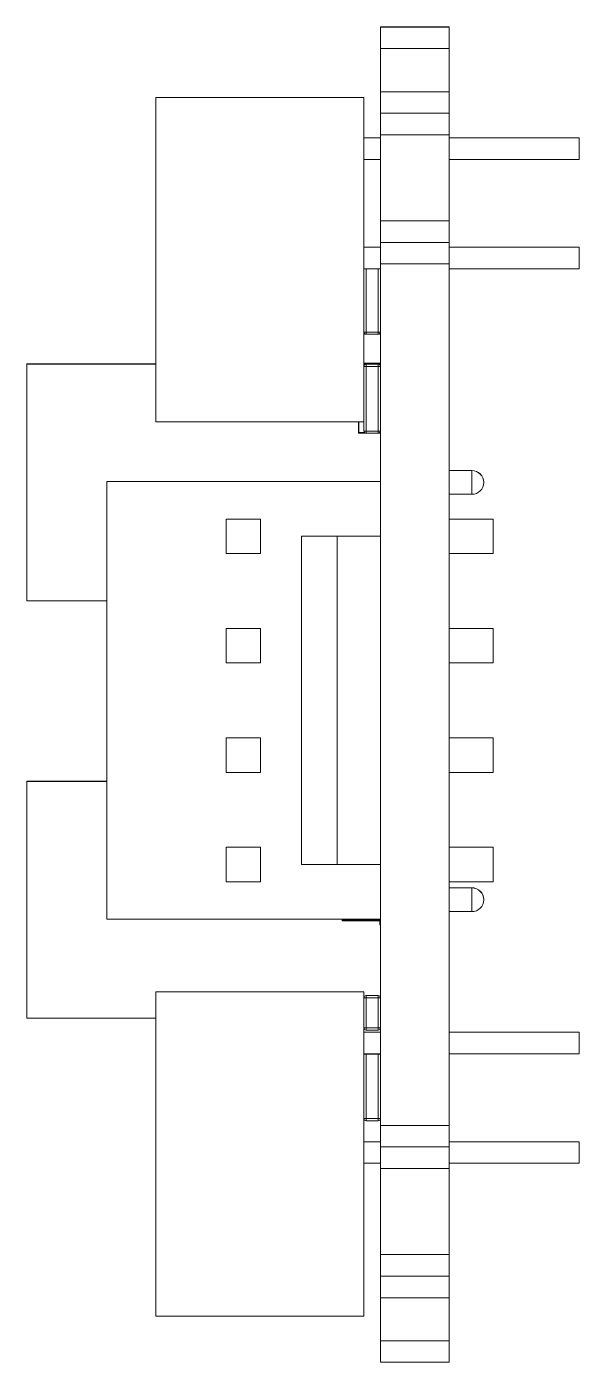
# Model space of a CAD drawing. Header units: millimetres. Extents: x 279 to 400, y 90 to 189.
# Drawn here: x 387.08 to 399.91, y 146.31 to 177.32 of the extents above; entities that cross this region are included whole.
import ezdxf

# ---------------------------------------------------------------- set-up
doc = ezdxf.new("R2010")
doc.units = ezdxf.units.MM

msp = doc.modelspace()

# ---------------------------------------------------------------- linework, layer by layer
at = {"color": 7, "linetype": 'Continuous', "lineweight": 15}
for p, q in [((395.293, 177.323), (396.893, 177.323)), ((395.293, 177.314), (395.293, 177.323)), ((395.293, 177.314), (396.893, 177.314)), ((395.293, 176.814), (395.293, 177.314)), ((396.893, 177.314), (396.893, 177.323)), ((396.893, 176.814), (396.893, 177.314)), ((395.293, 176.814), (396.893, 176.814)), ((395.293, 175.814), (395.293, 176.814)), ((396.893, 175.814), (396.893, 176.814)), ((390.081, 168.153), (390.081, 175.683)), ((394.911, 175.683), (390.081, 175.683)), ((394.911, 168.153), (394.911, 175.683)), ((395.293, 175.814), (396.893, 175.814)), ((395.293, 175.314), (395.293, 175.814)), ((396.893, 175.314), (396.893, 175.814)), ((395.293, 175.314), (396.893, 175.314)), ((395.293, 174.816), (395.293, 175.314)), ((396.893, 174.816), (396.893, 175.314)), ((395.293, 174.743), (394.911, 174.743)), ((395.293, 174.816), (396.893, 174.816)), ((395.293, 172.816), (395.293, 174.816)), ((396.893, 172.816), (396.893, 174.816)), ((399.911, 174.743), (396.893, 174.743)), ((399.911, 174.243), (399.911, 174.743)), ((394.911, 174.243), (395.293, 174.243)), ((396.893, 174.243), (399.911, 174.243)), ((395.293, 172.816), (396.893, 172.816)), ((395.293, 172.316), (395.293, 172.816)), ((396.893, 172.316), (396.893, 172.816)), ((395.293, 172.203), (394.911, 172.203)), ((395.293, 172.316), (396.893, 172.316)), ((395.293, 172.314), (395.293, 172.316)), ((395.293, 172.314), (396.893, 172.314)), ((395.293, 171.814), (395.293, 172.314)), ((396.893, 172.314), (396.893, 172.316)), ((396.893, 171.814), (396.893, 172.314)), ((399.911, 172.203), (396.893, 172.203)), ((399.911, 171.703), (399.911, 172.203)), ((395.293, 171.814), (396.893, 171.814)), ((395.293, 151.814), (395.293, 171.814)), ((396.893, 151.814), (396.893, 171.814)), ((394.911, 171.703), (395.293, 171.703)), ((394.913, 171.703), (394.913, 170.234)), ((396.893, 171.703), (399.911, 171.703)), ((394.913, 170.234), (394.963, 170.234)), ((394.963, 170.184), (394.963, 170.234)), ((395.243, 170.234), (394.963, 170.234)), ((394.963, 170.184), (395.243, 170.184)), ((395.243, 170.234), (395.293, 170.234)), ((395.243, 170.184), (395.243, 170.234)), ((387.083, 169.496), (390.081, 169.496)), ((387.083, 169.496), (387.083, 169.496)), ((390.081, 169.496), (387.083, 169.496)), ((387.083, 169.491), (387.083, 169.496)), ((387.083, 169.491), (390.081, 169.491)), ((387.083, 163.991), (387.083, 169.491)), ((387.083, 169.491), (387.083, 169.491)), ((390.081, 169.491), (387.083, 169.491)), ((394.911, 169.509), (395.293, 169.509)), ((395.293, 169.499), (394.911, 169.499)), ((394.913, 169.435), (394.913, 167.935)), ((394.963, 169.435), (394.913, 169.435)), ((394.963, 169.435), (394.963, 169.485)), ((395.243, 169.485), (394.963, 169.485)), ((394.963, 167.935), (394.963, 169.435)), ((394.963, 169.435), (395.243, 169.435)), ((395.243, 169.435), (395.243, 169.485)), ((395.243, 169.435), (395.243, 167.935)), ((395.293, 169.435), (395.243, 169.435)), ((394.911, 168.153), (390.081, 168.153)), ((394.793, 168.15), (394.778, 168.153)), ((394.783, 168.15), (394.783, 167.899)), ((394.783, 168.15), (394.793, 168.15)), ((394.793, 167.899), (394.793, 168.153)), ((394.793, 168.15), (394.793, 168.153)), ((394.793, 168.15), (394.793, 167.899)), ((394.783, 167.899), (394.793, 167.899)), ((394.783, 167.899), (394.929, 167.899)), ((394.783, 167.899), (394.783, 167.889)), ((394.944, 167.889), (394.783, 167.889)), ((394.929, 167.899), (394.793, 167.899)), ((394.913, 167.935), (394.963, 167.935)), ((394.963, 167.885), (394.963, 167.935)), ((395.243, 167.935), (394.963, 167.935)), ((394.963, 167.885), (395.243, 167.885)), ((395.243, 167.935), (395.293, 167.935)), ((395.243, 167.885), (395.243, 167.935)), ((395.293, 167.889), (395.263, 167.889)), ((395.293, 167.899), (395.278, 167.899)), ((397.418, 167.02), (396.893, 167.02)), ((397.418, 167.019), (396.893, 167.019)), ((397.418, 167.018), (396.893, 167.018)), ((397.418, 167.016), (396.893, 167.016)), ((395.293, 166.761), (388.943, 166.761)), ((388.943, 166.761), (388.943, 156.601)), ((396.893, 166.466), (397.418, 166.466)), ((391.713, 165.891), (391.713, 165.091)), ((391.713, 165.891), (392.513, 165.891)), ((392.513, 165.091), (392.513, 165.891)), ((397.913, 165.891), (396.893, 165.891)), ((397.913, 165.091), (397.913, 165.891)), ((393.463, 165.491), (393.463, 157.871)), ((394.293, 165.491), (393.463, 165.491)), ((395.293, 165.491), (394.293, 165.491)), ((394.293, 165.491), (394.293, 157.871)), ((392.513, 165.091), (391.713, 165.091)), ((397.913, 165.091), (396.893, 165.091)), ((388.943, 163.991), (387.083, 163.991)), ((391.713, 163.351), (391.713, 162.551)), ((391.713, 163.351), (392.513, 163.351)), ((392.513, 162.551), (392.513, 163.351)), ((397.913, 163.351), (396.893, 163.351)), ((397.913, 162.551), (397.913, 163.351)), ((392.513, 162.551), (391.713, 162.551)), ((397.913, 162.551), (396.893, 162.551)), ((391.713, 160.811), (391.713, 160.011)), ((391.713, 160.811), (392.513, 160.811)), ((392.513, 160.011), (392.513, 160.811)), ((397.913, 160.811), (396.893, 160.811)), ((397.913, 160.011), (397.913, 160.811)), ((392.513, 160.011), (391.713, 160.011)), ((397.913, 160.011), (396.893, 160.011)), ((387.083, 159.808), (387.083, 159.807)), ((388.943, 159.808), (387.083, 159.808)), ((387.083, 159.807), (388.943, 159.807)), ((387.083, 159.803), (387.083, 159.807)), ((387.083, 159.803), (387.083, 159.802)), ((388.943, 159.803), (387.083, 159.803)), ((387.083, 159.802), (388.943, 159.802)), ((387.083, 154.302), (387.083, 159.802)), ((391.713, 158.271), (391.713, 157.471)), ((391.713, 158.271), (392.513, 158.271)), ((392.513, 157.471), (392.513, 158.271)), ((397.913, 158.271), (396.893, 158.271)), ((397.913, 157.471), (397.913, 158.271)), ((393.463, 157.871), (394.293, 157.871)), ((394.293, 157.871), (395.293, 157.871)), ((392.513, 157.471), (391.713, 157.471)), ((397.913, 157.471), (396.893, 157.471)), ((397.418, 157.332), (396.893, 157.332)), ((397.418, 157.33), (396.893, 157.33)), ((397.418, 157.329), (396.893, 157.329)), ((397.418, 157.328), (396.893, 157.328)), ((388.943, 156.601), (395.293, 156.601)), ((394.403, 156.576), (394.403, 156.601)), ((395.283, 156.471), (395.283, 156.601)), ((396.893, 156.778), (397.418, 156.778)), ((394.403, 156.576), (394.413, 156.576)), ((394.413, 156.566), (394.413, 156.576)), ((395.273, 156.576), (394.413, 156.576)), ((395.273, 156.566), (394.413, 156.566)), ((395.273, 156.566), (395.273, 156.576)), ((395.283, 156.576), (395.273, 156.576)), ((395.293, 156.471), (395.283, 156.471)), ((390.081, 147.386), (390.081, 154.916)), ((394.911, 154.916), (390.081, 154.916)), ((394.911, 147.386), (394.911, 154.916)), ((394.963, 154.779), (394.913, 154.779)), ((394.913, 154.779), (394.913, 154.079)), ((394.963, 154.779), (394.963, 154.829)), ((395.243, 154.829), (394.963, 154.829)), ((394.963, 154.079), (394.963, 154.779)), ((394.963, 154.779), (395.243, 154.779)), ((395.243, 154.779), (395.243, 154.829)), ((395.243, 154.779), (395.243, 154.079)), ((395.293, 154.779), (395.243, 154.779)), ((390.081, 154.302), (387.083, 154.302)), ((394.913, 154.302), (394.911, 154.302)), ((395.293, 153.976), (394.911, 153.976)), ((394.913, 154.079), (394.963, 154.079)), ((394.963, 154.029), (394.963, 154.079)), ((395.243, 154.079), (394.963, 154.079)), ((394.963, 154.029), (395.243, 154.029)), ((395.243, 154.029), (395.243, 154.079)), ((395.243, 154.079), (395.293, 154.079)), ((399.911, 153.976), (396.893, 153.976)), ((399.911, 153.476), (399.911, 153.976)), ((394.911, 153.476), (395.293, 153.476)), ((394.913, 153.471), (394.913, 153.476)), ((394.963, 153.471), (394.913, 153.471)), ((394.913, 153.471), (394.913, 151.971)), ((394.963, 153.471), (395.243, 153.471)), ((394.963, 151.971), (394.963, 153.471)), ((395.293, 153.471), (395.243, 153.471)), ((395.243, 153.471), (395.243, 151.971)), ((395.293, 153.476), (395.293, 153.471)), ((396.893, 153.476), (399.911, 153.476)), ((394.913, 151.971), (394.963, 151.971)), ((395.243, 151.971), (394.963, 151.971)), ((394.963, 151.921), (394.963, 151.971)), ((395.243, 151.971), (395.293, 151.971)), ((395.243, 151.921), (395.243, 151.971)), ((394.963, 151.921), (395.243, 151.921)), ((395.293, 151.814), (396.893, 151.814)), ((395.293, 151.314), (395.293, 151.814)), ((396.893, 151.314), (396.893, 151.814)), ((395.293, 151.436), (394.911, 151.436)), ((399.911, 151.436), (396.893, 151.436)), ((399.911, 150.936), (399.911, 151.436)), ((395.293, 151.314), (396.893, 151.314)), ((395.293, 150.816), (395.293, 151.314)), ((396.893, 150.816), (396.893, 151.314)), ((394.911, 150.936), (395.293, 150.936)), ((395.293, 150.816), (396.893, 150.816)), ((395.293, 148.816), (395.293, 150.816)), ((396.893, 150.936), (399.911, 150.936)), ((396.893, 148.816), (396.893, 150.816)), ((395.293, 148.816), (396.893, 148.816)), ((395.293, 148.314), (395.293, 148.816)), ((396.893, 148.316), (396.893, 148.816)), ((395.293, 148.316), (396.893, 148.316)), ((395.293, 148.314), (395.293, 148.316)), ((395.293, 148.314), (396.893, 148.314)), ((395.293, 147.814), (395.293, 148.314)), ((396.893, 148.314), (396.893, 148.316)), ((396.893, 147.814), (396.893, 148.314)), ((395.293, 147.814), (396.893, 147.814)), ((395.293, 146.814), (395.293, 147.814)), ((396.893, 146.814), (396.893, 147.814)), ((394.911, 147.386), (390.081, 147.386)), ((395.293, 146.814), (396.893, 146.814)), ((395.293, 146.314), (395.293, 146.814)), ((396.893, 146.314), (396.893, 146.814)), ((395.293, 146.314), (396.893, 146.314))]:
    msp.add_line(p, q, dxfattribs=at)
at = {"color": 8, "linetype": 'Continuous', "lineweight": 15}
for p, q in [((394.963, 170.234), (394.963, 171.703)), ((395.243, 171.703), (395.243, 170.234)), ((397.418, 167.019), (397.418, 167.02)), ((397.418, 167.018), (397.418, 167.019)), ((397.418, 167.016), (397.418, 167.018)), ((397.418, 166.466), (397.418, 167.016)), ((397.418, 157.33), (397.418, 157.332)), ((397.418, 157.329), (397.418, 157.33)), ((397.418, 157.328), (397.418, 157.329)), ((397.418, 156.778), (397.418, 157.328)), ((394.413, 156.576), (394.413, 156.601)), ((395.273, 156.601), (395.273, 156.576)), ((394.963, 153.471), (394.963, 153.476)), ((395.243, 153.471), (395.243, 153.476))]:
    msp.add_line(p, q, dxfattribs=at)
at = {"color": 7, "linetype": 'Continuous', "lineweight": 15}
for centre, radius, start, end in [((394.963, 170.234), 0.05, 180, 270), ((395.243, 170.234), 0.05, 270, 0), ((394.963, 169.435), 0.05, 90, 180), ((395.243, 169.435), 0.05, 0, 90), ((394.963, 167.935), 0.05, 180, 270), ((395.243, 167.935), 0.05, 270, 0), ((397.418, 166.745), 0.275, 0, 90), ((397.418, 166.744), 0.275, 0, 90), ((397.418, 166.743), 0.275, 0, 90), ((397.418, 166.741), 0.275, 0, 90), ((397.418, 166.741), 0.275, 270, 0), ((397.418, 157.057), 0.275, 0, 90), ((397.418, 157.055), 0.275, 0, 90), ((397.418, 157.054), 0.275, 0, 90), ((397.418, 157.053), 0.275, 0, 90), ((397.418, 157.053), 0.275, 270, 0), ((394.413, 156.576), 0.01, 180, 270), ((395.273, 156.576), 0.01, 270, 0), ((394.963, 154.779), 0.05, 90, 180), ((395.243, 154.779), 0.05, 0, 90), ((394.963, 154.079), 0.05, 180, 270), ((395.243, 154.079), 0.05, 270, 0), ((394.963, 151.971), 0.05, 180, 270), ((395.243, 151.971), 0.05, 270, 0)]:
    msp.add_arc(centre, radius, start, end, dxfattribs=at)

doc.saveas('drawing.dxf')
